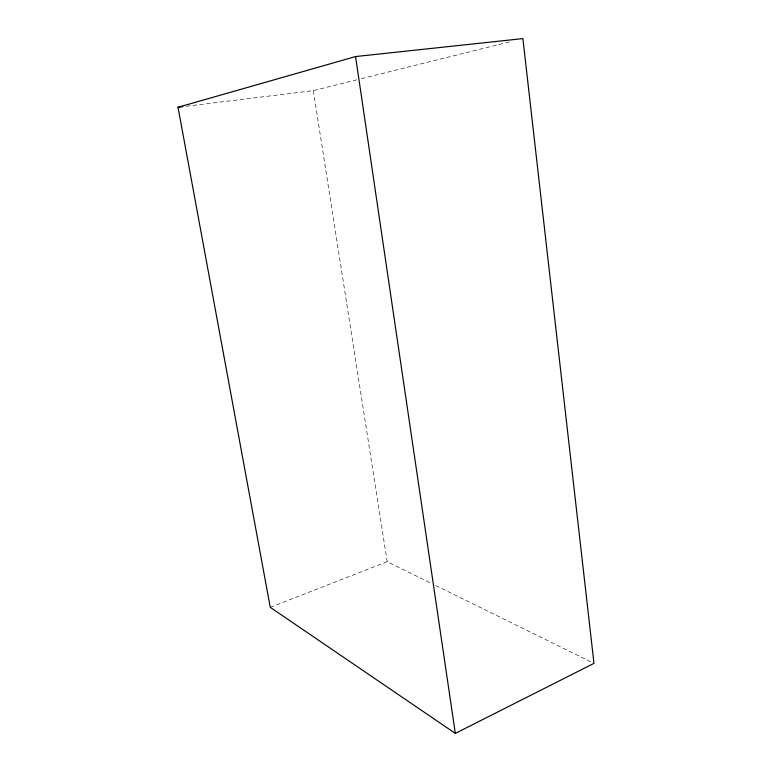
<?xml version="1.0" encoding="UTF-8"?>
<svg xmlns="http://www.w3.org/2000/svg" width="772" height="772" viewBox="0 0 772 772"><rect width="100%" height="100%" fill="white"/><g stroke="black" fill="none" stroke-linecap="round" stroke-linejoin="round"><path stroke-width="0.58" stroke-dasharray="3.86 2.9" d="M270.258 607.332L387.206 561.678L431.355 583.391M186.332 106.246L313.326 90.614L356.645 79.863M361.325 78.696L511.17 41.505M435.669 585.514L591.825 662.299M313.326 90.614L387.206 561.678"/><path stroke-width="1.16" d="M455.326 733.4L593.977 663.36L522.885 38.6L355.564 56.559L178.023 107.269L270.258 607.332L455.326 733.4L355.564 56.559M178.023 107.269L182.771 106.681"/></g></svg>
